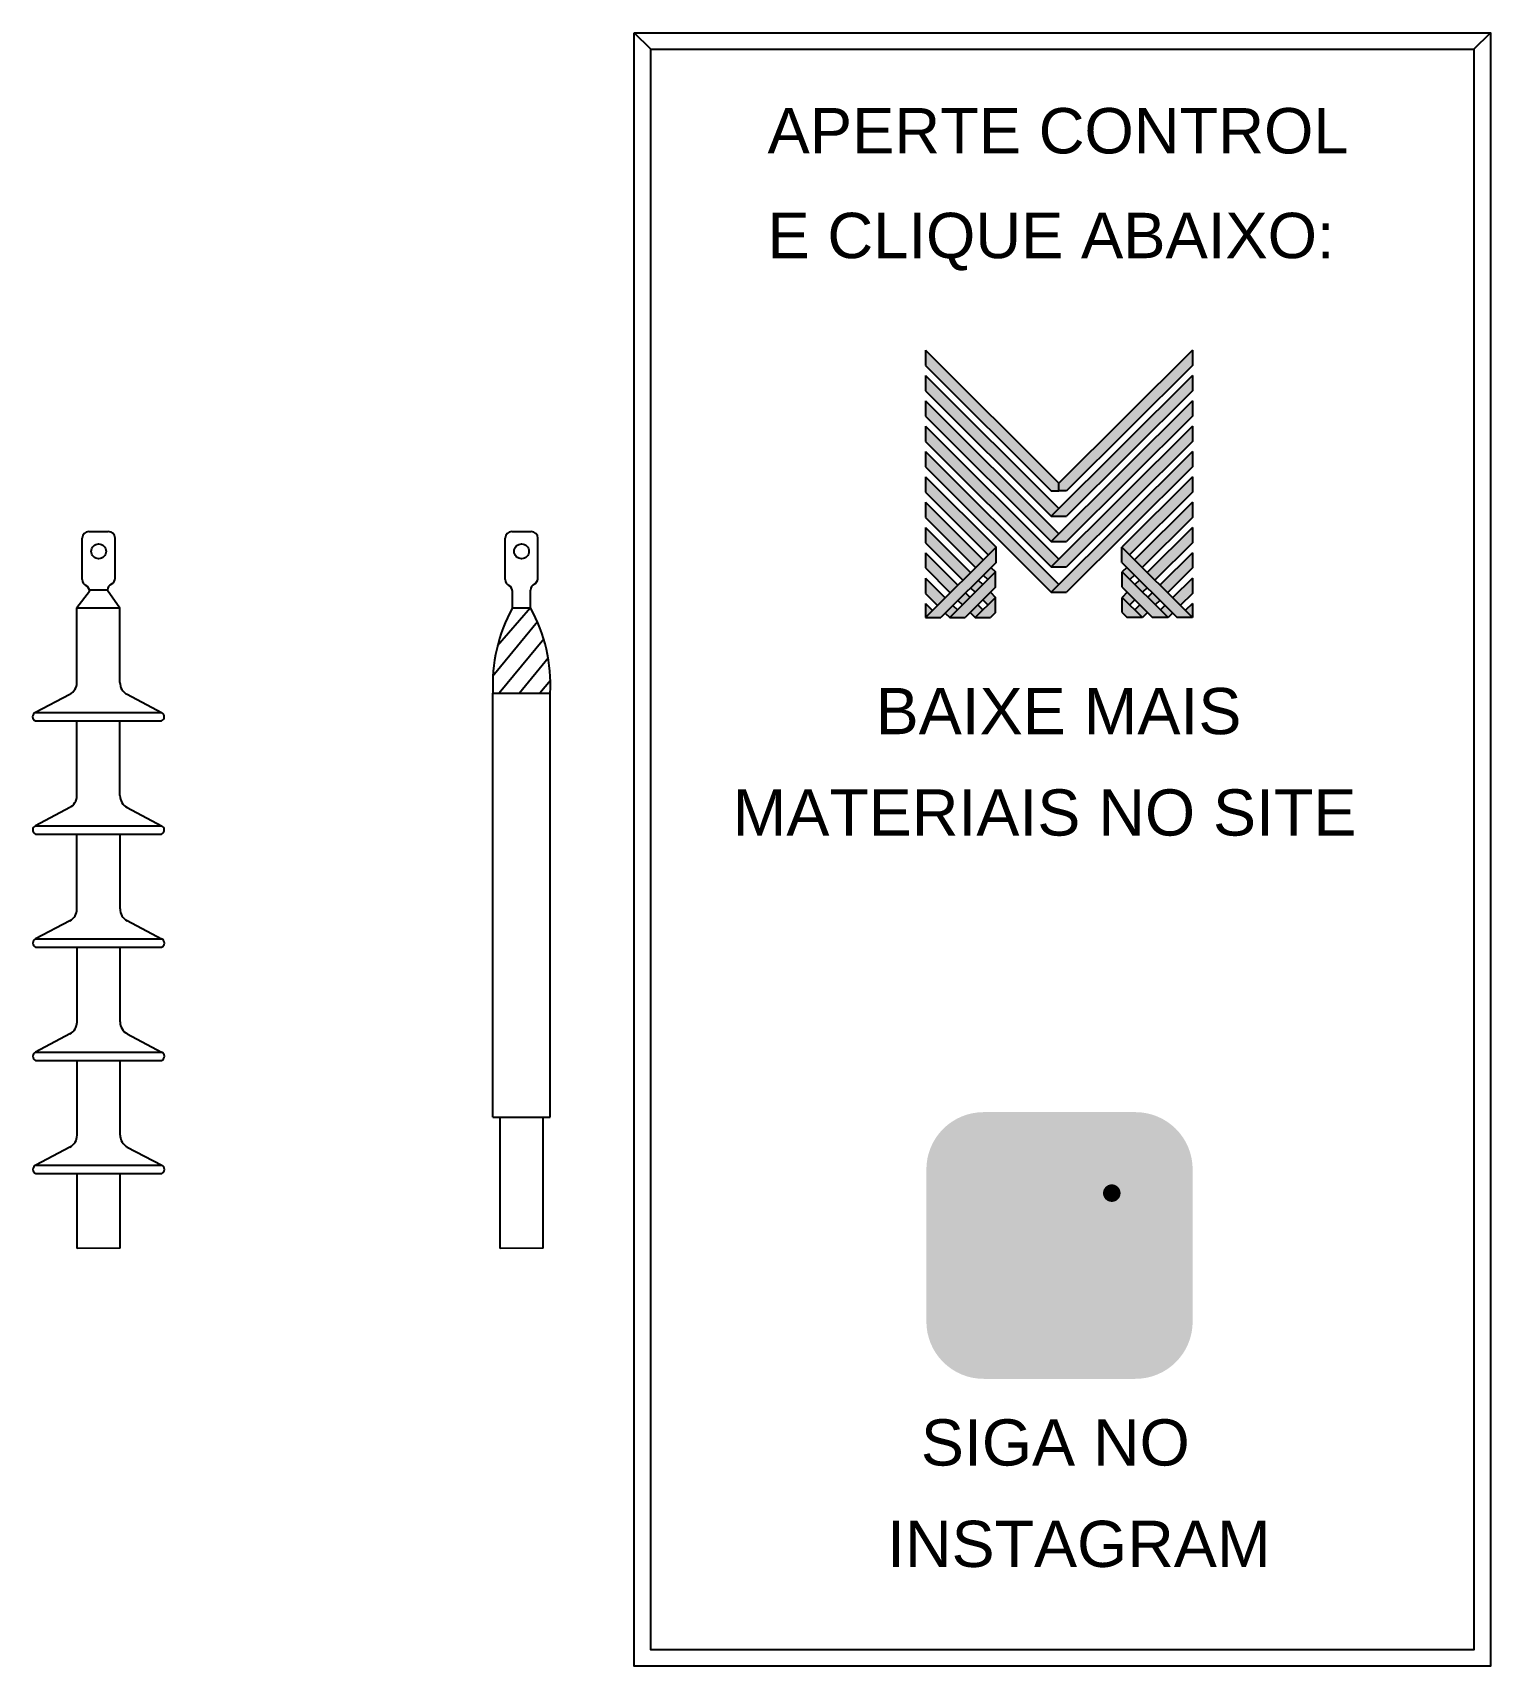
# Model space of a CAD drawing. Header units: millimetres. Extents: x -223 to 460, y -186 to 579.
import ezdxf

# ---------------------------------------------------------------- set-up
doc = ezdxf.new("R2010")
doc.units = ezdxf.units.MM
for name, color, linetype in [('BUCHA DE PASSAGEM', 20, 'Continuous'), ('logo01', 10, 'Continuous'), ('logo02', 250, 'Continuous'), ('MUFLA CONTRATIL A FRIO EXTERNA', 20, 'Continuous')]:
    doc.layers.add(name, color=color, linetype=linetype)
doc.styles.get("Standard").update_dxf_attribs({"font": 'arial.ttf'})

# ---------------------------------------------------------------- blocks, each defined once
blk = doc.blocks.new('MESH')
at = {"layer": 'logo01'}
h = blk.add_hatch(color=256, dxfattribs=at)
h.dxf.hatch_style = 1
h.paths.add_polyline_path([(30046, 14087), (30046, 13835), (32119, 11769), (32248, 11769), (32248, 11893)])
h.paths.add_polyline_path([(30046, 13670), (30046, 13418), (32121, 11349), (32248, 11475)])
h.paths.add_polyline_path([(30046, 13253), (30046, 13001), (32121, 10932), (32248, 11058)])
h.paths.add_polyline_path([(30046, 12835), (30046, 12583), (32121, 10515), (32248, 10641)])
h.paths.add_polyline_path([(30046, 12418), (30046, 12166), (32121, 10097), (32248, 10223)])
h.paths.add_polyline_path([(30046, 12001), (30046, 11749), (31084, 10714), (31211, 10840)])
h.paths.add_polyline_path([(30046, 11583), (30046, 11331), (30875, 10505), (31001, 10631)])
h.paths.add_polyline_path([(30046, 11166), (30046, 10914), (30666, 10296), (30792, 10422)])
h.paths.add_polyline_path([(30046, 10749), (30046, 10497), (30456, 10088), (30583, 10214)])
h.paths.add_polyline_path([(30046, 10331), (30046, 10079), (30247, 9879), (30373, 10005)])
h.paths.add_polyline_path([(30164, 9796), (30046, 9914), (30046, 9679)])
h.paths.add_polyline_path([(30574, 9805), (30500, 9879), (30373, 9753), (30448, 9679)])
h.paths.add_polyline_path([(30784, 10013), (30709, 10088), (30583, 9962), (30657, 9887)])
h.paths.add_polyline_path([(30993, 9805), (30910, 9887), (30784, 9761), (30867, 9679)])
h.paths.add_polyline_path([(30993, 10222), (30918, 10296), (30792, 10170), (30867, 10096)])
h.paths.add_polyline_path([(31119, 10096), (30993, 9970), (31076, 9887), (31202, 10013)])
h.paths.add_polyline_path([(31202, 10431), (31128, 10505), (31001, 10379), (31076, 10305)], flags=17)
h.paths.add_polyline_path([(33284, 10840), (33284, 10588), (34196, 9679), (34449, 9679)])
h.paths.add_polyline_path([(33293, 10431), (33293, 10179), (33794, 9679), (34047, 9679)])
h.paths.add_polyline_path([(33293, 10013), (33293, 9761), (33376, 9679), (33628, 9679)], flags=17)
at = {"layer": 'logo02'}
h = blk.add_hatch(color=256, dxfattribs=at)
h.dxf.hatch_style = 1
h.paths.add_polyline_path([(34449, 13835), (34449, 14087), (32248, 11893), (32248, 11769), (32376, 11769)])
h.paths.add_polyline_path([(34449, 13418), (34449, 13670), (32121, 11349), (32374, 11349)])
h.paths.add_polyline_path([(34449, 13001), (34449, 13253), (32121, 10932), (32374, 10932)])
h.paths.add_polyline_path([(34449, 12583), (34449, 12835), (32121, 10515), (32374, 10515)])
h.paths.add_polyline_path([(34449, 12166), (34449, 12418), (32121, 10097), (32374, 10097)])
h.paths.add_polyline_path([(34449, 11749), (34449, 12001), (33284, 10840), (33411, 10714)], flags=17)
h.paths.add_polyline_path([(34449, 11331), (34449, 11583), (33494, 10631), (33620, 10505)], flags=17)
h.paths.add_polyline_path([(34449, 10914), (34449, 11166), (33703, 10422), (33829, 10296)], flags=17)
h.paths.add_polyline_path([(34449, 10497), (34449, 10749), (33912, 10214), (34039, 10088)])
h.paths.add_polyline_path([(34449, 10331), (34122, 10005), (34248, 9879), (34449, 10079)])
h.paths.add_polyline_path([(33577, 10296), (33502, 10222), (33628, 10096), (33703, 10170)])
h.paths.add_polyline_path([(33367, 10505), (33293, 10431), (33419, 10305), (33494, 10379)], flags=17)
h.paths.add_polyline_path([(33376, 10096), (33293, 10013), (33419, 9887), (33502, 9970)])
h.paths.add_polyline_path([(33786, 10088), (33711, 10013), (33838, 9887), (33912, 9962)])
h.paths.add_polyline_path([(33585, 9887), (33502, 9805), (33628, 9679), (33711, 9761)])
h.paths.add_polyline_path([(33995, 9879), (33921, 9805), (34047, 9679), (34122, 9753)])
h.paths.add_polyline_path([(34449, 9914), (34331, 9796), (34449, 9679)])
h.paths.add_polyline_path([(31202, 10013), (30867, 9679), (31119, 9679), (31202, 9761)], flags=17)
h.paths.add_polyline_path([(31202, 10179), (31202, 10431), (30448, 9679), (30701, 9679)])
h.paths.add_polyline_path([(31211, 10588), (31211, 10840), (30046, 9679), (30299, 9679)])
at = {"layer": 'logo01'}
for p, q in [((30046, 14087), (30046, 13835)), ((30046, 14087), (32248, 11893)), ((30046, 13835), (32119, 11769)), ((30046, 13670), (30046, 13418)), ((30046, 13670), (32248, 11475)), ((30046, 13418), (32121, 11349)), ((30046, 13253), (30046, 13001)), ((30046, 13253), (32248, 11058)), ((30046, 13001), (32121, 10932)), ((30046, 12835), (30046, 12583)), ((30046, 12835), (32248, 10641)), ((30046, 12583), (32121, 10515)), ((30046, 12418), (30046, 12166)), ((30046, 12418), (32248, 10223)), ((30046, 12166), (32121, 10097)), ((30046, 12001), (30046, 11749)), ((30046, 12001), (31211, 10840)), ((30046, 11749), (31084, 10714)), ((30046, 11583), (30046, 11331)), ((30046, 11583), (31001, 10631)), ((32119, 11769), (32248, 11769)), ((30046, 11331), (30875, 10505)), ((30046, 11166), (30046, 10914)), ((30046, 11166), (30792, 10422)), ((30046, 10914), (30666, 10296)), ((33284, 10840), (34449, 9679)), ((33284, 10588), (33284, 10840)), ((30046, 10749), (30046, 10497)), ((30046, 10749), (30583, 10214)), ((31128, 10505), (31202, 10431)), ((33284, 10588), (34196, 9679)), ((30046, 10497), (30456, 10088)), ((30046, 10331), (30046, 10079)), ((30046, 10331), (30373, 10005)), ((30918, 10296), (30993, 10222)), ((31001, 10379), (31076, 10305)), ((33293, 10431), (34047, 9679)), ((33293, 10179), (33293, 10431)), ((30046, 10079), (30247, 9879)), ((30583, 9962), (30657, 9887)), ((30709, 10088), (30784, 10013)), ((30792, 10170), (30867, 10096)), ((30993, 9970), (31076, 9887)), ((31119, 10096), (31202, 10013)), ((33293, 10179), (33794, 9679)), ((33293, 10013), (33628, 9679)), ((33293, 9761), (33293, 10013)), ((30046, 9914), (30046, 9679)), ((30046, 9914), (30164, 9796)), ((30373, 9753), (30448, 9679)), ((30500, 9879), (30574, 9805)), ((30784, 9761), (30867, 9679)), ((30910, 9887), (30993, 9805)), ((33293, 9761), (33376, 9679)), ((33628, 9679), (33376, 9679)), ((34047, 9679), (33794, 9679)), ((34449, 9679), (34196, 9679))]:
    blk.add_line(p, q, dxfattribs=at)
at = {"layer": 'logo02'}
for p, q in [((34449, 14087), (32248, 11893)), ((34449, 14087), (34449, 13835)), ((34449, 13835), (32376, 11769)), ((34449, 13670), (32121, 11349)), ((34449, 13670), (34449, 13418)), ((34449, 13253), (32121, 10932)), ((34449, 13418), (32374, 11349)), ((34449, 13253), (34449, 13001)), ((34449, 13001), (32374, 10932)), ((34449, 12835), (32121, 10515)), ((34449, 12835), (34449, 12583)), ((34449, 12418), (32121, 10097)), ((34449, 12583), (32374, 10515)), ((34449, 12418), (34449, 12166)), ((34449, 12166), (32374, 10097)), ((32248, 11769), (32248, 11893)), ((34449, 12001), (33284, 10840)), ((34449, 12001), (34449, 11749)), ((32376, 11769), (32248, 11769)), ((34449, 11749), (33411, 10714)), ((34449, 11583), (33494, 10631)), ((34449, 11583), (34449, 11331)), ((32121, 11349), (32374, 11349)), ((34449, 11331), (33620, 10505)), ((34449, 11166), (33703, 10422)), ((34449, 11166), (34449, 10914)), ((31211, 10840), (30046, 9679)), ((31211, 10588), (31211, 10840)), ((32121, 10932), (32374, 10932)), ((34449, 10914), (33829, 10296)), ((31211, 10588), (30299, 9679)), ((32121, 10515), (32374, 10515)), ((33367, 10505), (33293, 10431)), ((34449, 10749), (33912, 10214)), ((34449, 10749), (34449, 10497)), ((31202, 10431), (30448, 9679)), ((31202, 10179), (31202, 10431)), ((33494, 10379), (33419, 10305)), ((33577, 10296), (33502, 10222)), ((34449, 10497), (34039, 10088)), ((34449, 10331), (34122, 10005)), ((34449, 10331), (34449, 10079)), ((31202, 10179), (30701, 9679)), ((31202, 10013), (30867, 9679)), ((31202, 9761), (31202, 10013)), ((32121, 10097), (32374, 10097)), ((33376, 10096), (33293, 10013)), ((33502, 9970), (33419, 9887)), ((33703, 10170), (33628, 10096)), ((33786, 10088), (33711, 10013)), ((33912, 9962), (33838, 9887)), ((34449, 10079), (34248, 9879)), ((31202, 9761), (31119, 9679)), ((33585, 9887), (33502, 9805)), ((33711, 9761), (33628, 9679)), ((33995, 9879), (33921, 9805)), ((34122, 9753), (34047, 9679)), ((34449, 9914), (34331, 9796)), ((34449, 9914), (34449, 9679)), ((30046, 9679), (30299, 9679)), ((30448, 9679), (30701, 9679)), ((30867, 9679), (31119, 9679))]:
    blk.add_line(p, q, dxfattribs=at)

msp = doc.modelspace()

# ---------------------------------------------------------------- hatches: boundary and pattern name
at = {"layer": 'BUCHA DE PASSAGEM'}
h = msp.add_hatch(color=18, dxfattribs=at)
h.dxf.hatch_style = 1
h.paths.add_polyline_path([(294.01, 73.09), (222.83, 73.09, 0.414214), (196.03, 46.29), (196.03, -25.04, 0.414214), (222.83, -51.83), (294.01, -51.83, 0.414214), (320.81, -25.04), (320.81, 46.29, 0.414214)])
h.paths.add_polyline_path([(241.11, 55.73), (275.73, 55.73, -0.414214), (303.45, 28.01), (303.45, -6.76, -0.414214), (275.73, -34.48), (241.11, -34.48, -0.414214), (213.39, -6.76), (213.39, 28.01, -0.414214)], flags=16)
h.paths.add_polyline_path([(241.11, 47.49), (275.73, 47.49, -0.414214), (295.21, 28.01), (295.21, -6.76, -0.414214), (275.73, -26.24), (241.11, -26.24, -0.414214), (221.63, -6.76), (221.63, 28.01, -0.414214)], flags=0)
h.paths.add_polyline_path([(279.63, 10.63, -1), (237.21, 10.63, -1)], flags=0)
h.paths.add_polyline_path([(271.39, 10.63, -1), (245.44, 10.63, -1)], flags=0)
h.paths.add_polyline_path([(287.03, 35.15, -1), (278.8, 35.15, -1)], flags=0)
h.paths.add_polyline_path([(275.73, 47.49), (241.11, 47.49, 0.414214), (221.63, 28.01), (221.63, -6.76, 0.414214), (241.11, -26.24), (275.73, -26.24, 0.414214), (295.21, -6.76), (295.21, 28.01, 0.414214)], flags=0)
h.paths.add_polyline_path([(245.44, 10.63, 1), (271.39, 10.63, 1)], flags=0)
h = msp.add_hatch(color=0, dxfattribs=at)
h.dxf.hatch_style = 1
h.paths.add_polyline_path([(241.11, 55.73, 0.414214), (213.39, 28.01), (213.39, -6.76, 0.414214), (241.11, -34.48), (275.73, -34.48, 0.414214), (303.45, -6.76), (303.45, 28.01, 0.414214), (275.73, 55.73)])
h.paths.add_polyline_path([(287.03, 35.15, -1), (278.8, 35.15, -1)], flags=16)
h.paths.add_polyline_path([(279.63, 10.63, -1), (237.21, 10.63, -1)], flags=16)
h.paths.add_polyline_path([(271.39, 10.63, -1), (245.44, 10.63, -1)], flags=0)
h = msp.add_hatch(color=18, dxfattribs=at)
h.dxf.hatch_style = 1
h.paths.add_polyline_path([(275.73, 47.49), (241.11, 47.49, 0.414214), (221.63, 28.01), (221.63, -6.76, 0.414214), (241.11, -26.24), (275.73, -26.24, 0.414214), (295.21, -6.76), (295.21, 28.01, 0.414214)])
h.paths.add_polyline_path([(279.63, 10.63, -1), (237.21, 10.63, -1)], flags=16)
h.paths.add_polyline_path([(271.39, 10.63, -1), (245.44, 10.63, -1)], flags=0)
h.paths.add_polyline_path([(278.8, 35.15, -1), (287.03, 35.15, -1)], flags=16)
h.paths.add_polyline_path([(271.39, 10.63, 1), (245.44, 10.63, 1)], flags=0)
h = msp.add_hatch(color=0, dxfattribs=at)
h.dxf.hatch_style = 1
h.paths.add_polyline_path([(287.03, 35.15, 1), (278.8, 35.15, 1)])
h = msp.add_hatch(color=0, dxfattribs=at)
h.dxf.hatch_style = 1
h.paths.add_polyline_path([(237.21, 10.63, 1), (279.63, 10.63, 1)])
h.paths.add_polyline_path([(271.39, 10.63, -1), (245.44, 10.63, -1)], flags=16)
h = msp.add_hatch(color=18, dxfattribs=at)
h.dxf.hatch_style = 1
h.paths.add_polyline_path([(245.44, 10.63, 1), (271.39, 10.63, 1)])

# ---------------------------------------------------------------- linework, layer by layer
for p, q in [((66.84, 571.05), (59.16, 578.72)), ((452.63, 571.05), (460.31, 578.72))]:
    msp.add_line(p, q, dxfattribs=at)
for points in [[(59.16, 578.72), (460.31, 578.72), (460.31, -186.49), (59.16, -186.49)], [(66.84, 571.05), (452.63, 571.05), (452.63, -178.82), (66.84, -178.82)]]:
    msp.add_lwpolyline(points, close=True, dxfattribs=at)
at = {"layer": 'MUFLA CONTRATIL A FRIO EXTERNA'}
for p, q in [((-196.41, 345.06), (-187.34, 345.06)), ((1.79, 345.06), (10.85, 345.06)), ((-199.56, 322.56), (-199.56, 341.9)), ((-184.19, 323.24), (-184.19, 341.9)), ((-1.37, 322.56), (-1.37, 341.9)), ((14.01, 323.24), (14.01, 341.9)), ((-196.09, 316.93), (-202.08, 309.33)), ((-187.66, 317.6), (-196.17, 317.6)), ((-187.66, 317.6), (-181.91, 309.33)), ((2.1, 309.33), (2.1, 316.93)), ((10.54, 309.33), (10.54, 317.6)), ((-202.08, 274.34), (-202.08, 309.33)), ((-202.08, 309.33), (-181.91, 309.33)), ((-181.91, 274.37), (-181.91, 309.33)), ((10.57, 309.33), (-4.91, 291.58)), ((2.1, 309.33), (10.54, 309.33)), ((13.77, 302.74), (-7.09, 277.26)), ((16.69, 294.71), (-4.14, 269.27)), ((18.79, 285.7), (5.35, 269.27)), ((-205.44, 268.76), (-221.48, 260.25)), ((-178.56, 268.8), (-162.45, 260.25)), ((-7.08, 269.27), (19.73, 269.27)), ((-7.08, 70.68), (-7.08, 269.27)), ((19.81, 275.35), (14.83, 269.27)), ((19.8, 70.68), (19.8, 269.27)), ((-221.48, 260.25), (-162.45, 260.25)), ((-221.48, 256.32), (-162.45, 256.32)), ((-202.05, 221.33), (-202.05, 256.32)), ((-202.05, 256.32), (-181.88, 256.32)), ((-181.88, 221.36), (-181.88, 256.32)), ((-205.4, 215.75), (-221.45, 207.24)), ((-178.53, 215.79), (-162.42, 207.24)), ((-221.45, 207.24), (-162.42, 207.24)), ((-221.45, 203.31), (-162.42, 203.31)), ((-202.02, 168.32), (-202.02, 203.31)), ((-202.02, 203.31), (-181.85, 203.31)), ((-181.85, 168.35), (-181.85, 203.31)), ((-205.37, 162.75), (-221.42, 154.24)), ((-178.49, 162.78), (-162.39, 154.24)), ((-221.42, 154.24), (-162.39, 154.24)), ((-221.42, 150.3), (-162.39, 150.3)), ((-201.99, 115.31), (-201.99, 150.3)), ((-201.99, 150.3), (-181.82, 150.3)), ((-181.82, 115.34), (-181.82, 150.3)), ((-205.34, 109.74), (-221.39, 101.23)), ((-178.46, 109.77), (-162.36, 101.23)), ((-221.39, 101.23), (-162.36, 101.23)), ((-221.39, 97.29), (-162.36, 97.29)), ((-201.96, 62.3), (-201.96, 97.29)), ((-201.96, 97.29), (-181.78, 97.29)), ((-181.78, 62.34), (-181.78, 97.29)), ((-7.08, 70.68), (19.8, 70.68)), ((-3.73, 9.29), (-3.73, 70.68)), ((16.45, 9.33), (16.45, 70.68)), ((-205.31, 56.73), (-221.35, 48.22)), ((-178.43, 56.76), (-162.32, 48.22)), ((-221.35, 48.22), (-162.32, 48.22)), ((-221.35, 44.29), (-162.32, 44.29)), ((-201.93, 44.29), (-181.75, 44.29)), ((-201.93, 9.29), (-201.93, 44.29)), ((-181.75, 9.33), (-181.75, 44.29)), ((-181.75, 9.33), (-201.93, 9.29)), ((16.45, 9.33), (-3.73, 9.29))]:
    msp.add_line(p, q, dxfattribs=at)
for centre in [(-191.88, 335.76), (6.32, 335.76)]:
    msp.add_circle(centre, 3.48, dxfattribs=at)
for centre, radius, start, end in [((-196.41, 341.9), 3.15, 90, 180), ((-187.34, 341.9), 3.15, 0, 90), ((1.79, 341.9), 3.15, 90, 180), ((10.85, 341.9), 3.15, 0, 90), ((-196.41, 322.56), 3.15, 180, 243.25084), ((-187.34, 323.24), 3.15, 296.74916, 0), ((1.79, 322.56), 3.15, 180, 243.25084), ((10.85, 323.24), 3.15, 296.74916, 0), ((-199.25, 316.93), 3.15, 0, 63.25084), ((-184.5, 317.6), 3.15, 116.74916, 180), ((-1.05, 316.93), 3.15, 0, 63.25084), ((13.69, 317.6), 3.15, 116.74916, 180), ((67.29, 273.29), 74.48, 151.06541, 183.09712), ((-54.64, 273.29), 74.48, 356.90288, 28.93459), ((-208.39, 274.34), 6.31, 297.94384, 0), ((-175.6, 274.37), 6.31, 180, 242.05616), ((-220.66, 258.29), 2.13, 112.69193, 247.30807), ((-163.27, 258.29), 2.13, 292.69193, 67.30807), ((-208.36, 221.33), 6.31, 297.94384, 0), ((-175.57, 221.36), 6.31, 180, 242.05616), ((-220.63, 205.28), 2.13, 112.69193, 247.30807), ((-163.24, 205.28), 2.13, 292.69193, 67.30807), ((-175.54, 168.35), 6.31, 180, 242.05616), ((-208.33, 168.32), 6.31, 297.94384, 0), ((-220.59, 152.27), 2.13, 112.69193, 247.30807), ((-163.21, 152.27), 2.13, 292.69193, 67.30807), ((-208.3, 115.31), 6.31, 297.94384, 0), ((-175.51, 115.34), 6.31, 180, 242.05616), ((-220.56, 99.26), 2.13, 112.69193, 247.30807), ((-163.18, 99.26), 2.13, 292.69193, 67.30807), ((-208.27, 62.3), 6.31, 297.94384, 0), ((-175.47, 62.34), 6.31, 180, 242.05616), ((-220.53, 46.25), 2.13, 112.69193, 247.30807), ((-163.15, 46.25), 2.13, 292.69193, 67.30807)]:
    msp.add_arc(centre, radius, start, end, dxfattribs=at)

# ---------------------------------------------------------------- block references
at = {"xscale": 0.02842171870665473, "yscale": 0.02842171870665473, "zscale": 0.02842171870665473}
msp.add_blockref('MESH', (-658.42, 29.64), dxfattribs=at)

# ---------------------------------------------------------------- texts
at = {"layer": 'BUCHA DE PASSAGEM'}
for s, height, p in [('APERTE CONTROL', 21.263, (121.58, 522.16)), ('E CLIQUE ABAIXO:', 21.263, (121.58, 473.09)), ('BAIXE MAIS', 21.646, (172.27, 250.13)), ('MATERIAIS NO SITE', 21.6458, (105.23, 202.63)), ('SIGA NO', 21.646, (193.45, -92.45)), ('INSTAGRAM', 21.646, (177.6, -139.95))]:
    msp.add_text(s, height=height, dxfattribs=at).set_placement(p)

doc.saveas('drawing.dxf')
